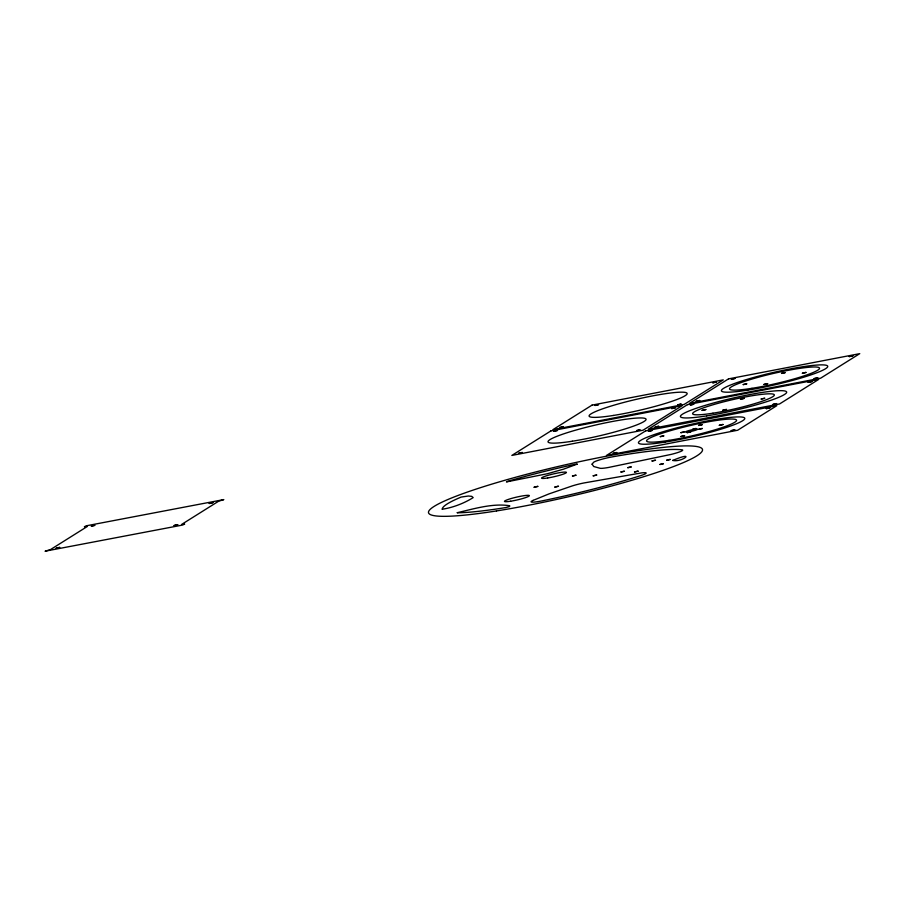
<?xml version="1.0" encoding="UTF-8"?>
<svg xmlns="http://www.w3.org/2000/svg" width="905" height="905" viewBox="0 0 905 905"><rect width="100%" height="100%" fill="white"/><g stroke="black" fill="none" stroke-linecap="round" stroke-linejoin="round"><path stroke-width="1.36" d="M559.776 427.533L563.396 426.719L559.844 427.579M534.12 487.218L537.808 486.358M537.796 486.404L534.142 487.252M554.833 487.06L558.521 486.2L554.912 487.105M696.069 428.484L692.551 429.343L696.081 428.495M805.914 372.408L802.249 373.279L805.948 372.441M56.212 548.159L59.832 547.367L56.246 548.215M174.088 525.5L177.697 524.662M177.697 524.73L174.122 525.556M209.236 503.452L212.845 502.614M212.845 502.671L209.27 503.497M442.274 509.21C452.624 507.739 464.242 503.271 473.179 497.603L471.709 496.347L468.292 496.019L461.154 497.071A126.44 14.31 -13 0 0 442.251 509.176M457.274 512.694L457.613 512.784A126.44 14.31 -13 0 0 505.805 507.558L509.583 506.562L509.707 505.759C492.806 503.01 473.677 508.904 457.274 512.694M592.085 464.175L593.759 466.528L600.185 468.304A14.05 1.595 -13 0 0 608.624 467.444L671.159 454.401A14.05 1.595 -13 0 0 681.974 449.796A126.44 14.31 -13 0 0 612.187 456.889A14.05 1.595 -13 0 0 593.612 462.285L592.085 464.175M577.13 464.141L563.51 469.175L547.661 473.666L506.438 481.924L507.863 481.268A126.44 14.31 -13 0 1 574.596 464.401L577.119 464.129M45.273 551.168L182.539 525.058L184.677 524.097L181.758 524.334L218.535 501.257L223.818 499.594L86.529 525.76L84.391 526.721L87.31 526.484L50.533 549.561L45.273 551.168M518.701 453.292L522.321 452.489L518.701 453.292M553.849 431.244L557.469 430.441L553.849 431.244M594.936 405.463L598.544 404.659L594.958 405.44M572.458 475.996L576.146 475.182L572.48 475.962M593.171 475.838L596.859 475.023L593.239 475.781M613.307 453.326L616.927 452.523L613.33 453.292M636.577 430.633L640.197 429.83L636.645 430.576M620.932 471.991L624.473 471.211L620.954 471.969M627.799 467.693L631.339 466.901L627.821 467.659M648.455 431.266L652.075 430.475L648.478 431.244M634.518 471.946L638.07 471.166L634.518 471.946M655.175 427.058L658.795 426.255L655.197 427.024M671.725 408.574L675.345 407.782L671.725 408.574M660.265 436.651L663.953 435.837L660.288 436.617M652.007 460.973L655.559 460.193L652.075 460.917M677.664 404.852L681.284 404.06L677.687 404.829M659.881 464.503L663.433 463.722L659.949 464.457M690.323 405.01L693.943 404.207L690.391 404.954M666.747 460.204L670.3 459.412L666.781 460.17M680.899 432.681L684.452 431.9L680.922 432.658M696.262 401.277L699.87 400.485L696.284 401.254M680.979 436.493L684.666 435.678L681.013 436.47M687.189 432.635L690.73 431.855L687.189 432.635M712.812 382.804L716.432 382.001L712.88 382.747M702.122 410.384L705.809 409.569L702.122 410.384M698.592 425.452L702.28 424.637L698.615 425.429M698.807 429.242L702.359 428.45L698.875 429.185M731.41 379.229L735.018 378.426L731.41 379.229M722.846 410.225L726.534 409.422L722.914 410.18M719.317 425.293L722.993 424.479L719.317 425.293M743.209 384.614L746.897 383.799L743.231 384.58M740.46 399.184L744.148 398.37L740.46 399.184M731.183 430.667L734.803 429.864L731.183 430.667M763.933 384.455L767.621 383.641L763.933 384.455M761.173 399.037L764.861 398.223L761.207 399.003M781.535 373.414L785.223 372.6L781.569 373.38M766.331 408.608L769.951 407.816L766.331 408.608M773.051 404.399L776.671 403.596L773.074 404.365M808.199 382.34L811.819 381.548L808.199 382.34M814.138 378.618L817.758 377.826L814.138 378.618M849.286 356.57L852.906 355.767L849.286 356.57M91.371 526.088L94.98 525.319L91.394 526.065M672.72 460.441C682.449 462.659 696.873 450.238 672.72 460.441M550.964 430.882L511.845 455.43L643.07 430.203L682.189 405.655L550.964 430.882M592.051 405.112L552.921 429.66L684.146 404.433L723.276 379.885L592.051 405.112M645.57 430.916L606.452 455.464L737.677 430.237L776.795 405.689L645.57 430.916M687.438 404.648L648.319 429.196L779.544 403.969L818.663 379.421L687.438 404.648M728.525 378.878L689.395 403.426L820.62 378.2L859.75 353.651L728.525 378.878M533.113 500.386L531.925 500.997A14.05 1.595 -13 0 0 542.106 500.861A126.44 14.31 -13 0 0 640.91 475.555A14.05 1.595 -13 0 0 641.724 472.874L583.872 482.976A14.05 1.595 -13 0 0 571.926 486.03L548.916 493.926L533.113 500.386M747.802 390.112A54.549 6.177 -13 0 0 827.736 366.457A54.549 6.177 -13 0 0 748.186 379.048A54.549 6.177 -13 0 0 747.802 390.112M706.715 415.881A54.549 6.177 -13 0 0 786.66 392.227A54.549 6.177 -13 0 0 707.099 404.829A54.549 6.177 -13 0 0 706.715 415.881M664.847 442.149A54.549 6.177 -13 0 0 744.792 418.495A54.549 6.177 -13 0 0 665.232 431.085A54.549 6.177 -13 0 0 664.847 442.149M613.398 415.452A50.329 5.702 -13 0 0 687.155 393.618A50.329 5.702 -13 0 0 613.748 405.248A50.329 5.702 -13 0 0 613.398 415.452M572.311 441.221A50.329 5.702 -13 0 0 646.068 419.4A50.329 5.702 -13 0 0 572.661 431.018A50.329 5.702 -13 0 0 572.311 441.221M751.942 388.324A46.11 5.215 -13 0 0 819.523 368.324A46.11 5.215 -13 0 0 752.259 378.969A46.11 5.215 -13 0 0 751.942 388.324M712.925 413.2A41.902 4.74 -13 0 0 774.329 395.033A41.902 4.74 -13 0 0 713.219 404.705A41.902 4.74 -13 0 0 712.925 413.2M668.987 440.362A46.11 5.215 -13 0 0 736.568 420.361A46.11 5.215 -13 0 0 669.315 431.006A46.11 5.215 -13 0 0 668.987 440.362M510.635 501.223A12.738 1.437 -13 0 0 529.368 495.702A12.738 1.437 -13 0 0 510.861 498.61A12.738 1.437 -13 0 0 510.635 501.223M547.683 477.976A12.738 1.437 -13 0 0 566.428 472.455A12.738 1.437 -13 0 0 547.921 475.363A12.738 1.437 -13 0 0 547.683 477.976M496.472 510.94A140.592 15.917 -13 0 0 702.529 449.977A140.592 15.917 -13 0 0 497.467 482.433A140.592 15.917 -13 0 0 496.472 510.94M688.581 431.9A6.211 0.701 -13 0 0 697.676 429.208A6.211 0.701 -13 0 0 688.626 430.633A6.211 0.701 -13 0 0 688.581 431.9"/></g></svg>
